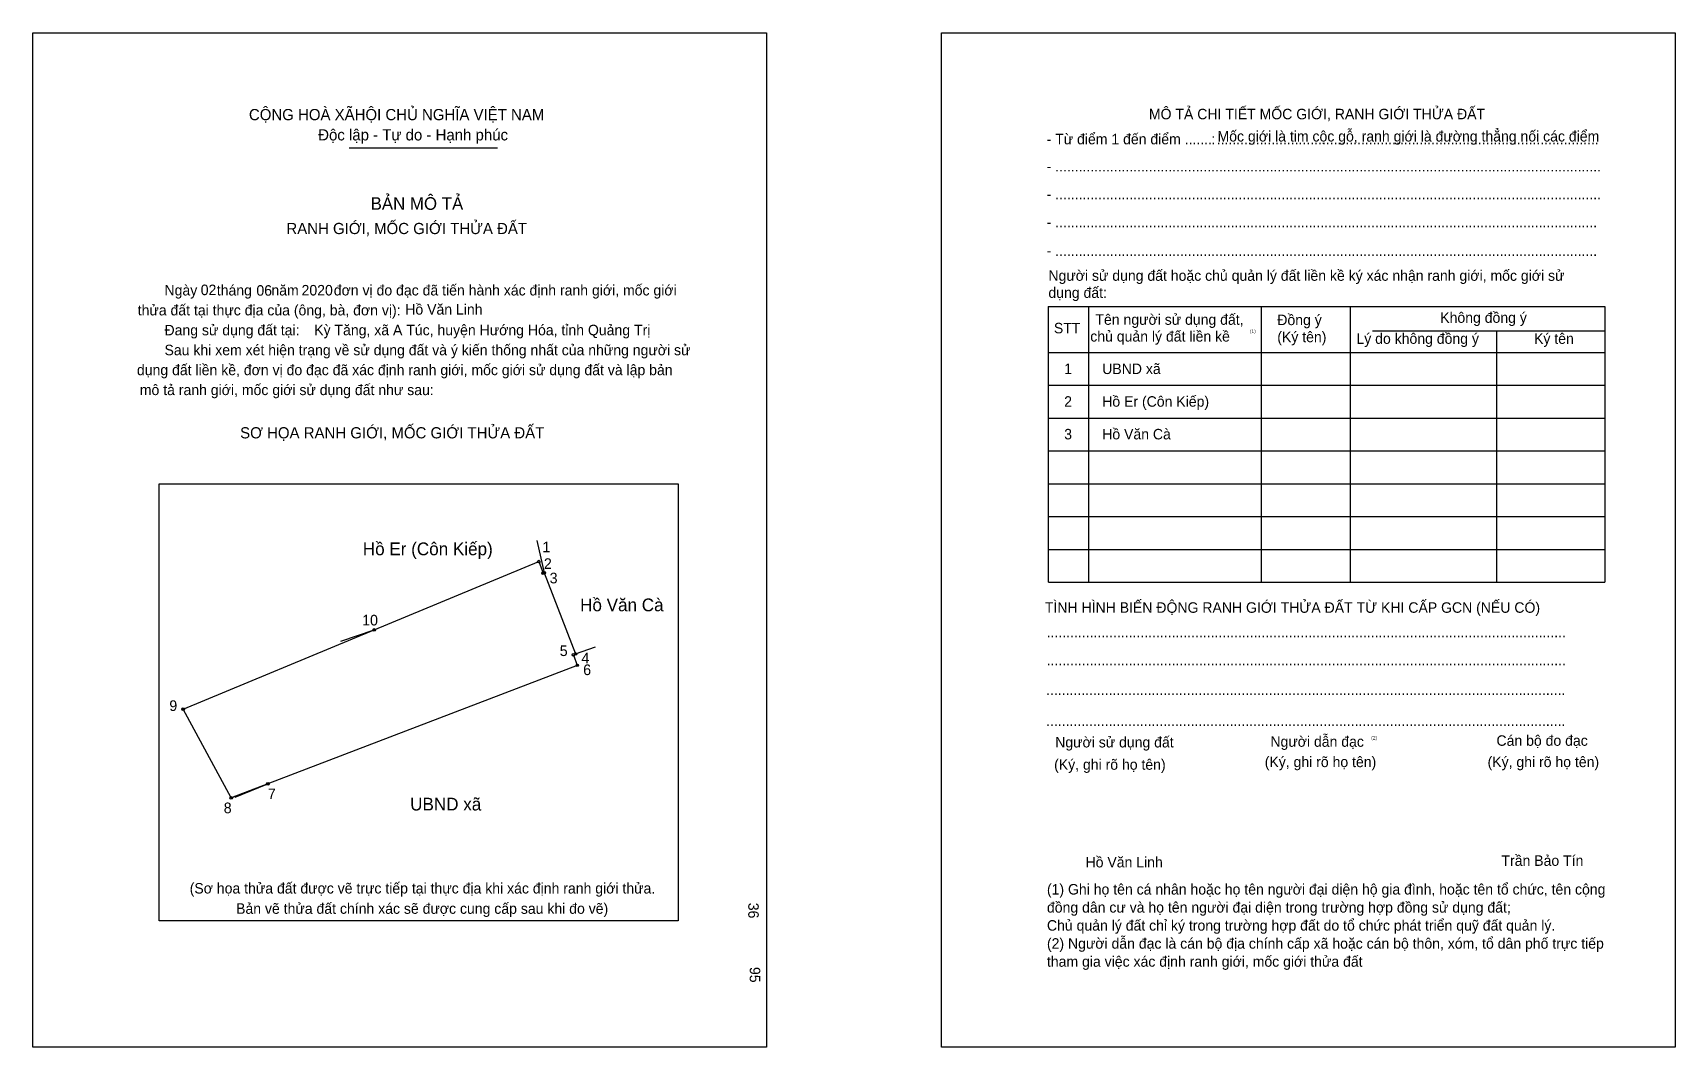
# Model space of a CAD drawing. Extents: x 548226 to 548947, y 1822109 to 1822555.
import ezdxf

# ---------------------------------------------------------------- set-up
doc = ezdxf.new("R2010")
doc.units = 0
for name, color, linetype in [('bmtKhungInTrang1', 7, 'Continuous'), ('bmtKhungInTrang2', 7, 'Continuous'), ('bmtNoiDung', 7, 'Continuous'), ('bmtTemplate', 7, 'Continuous'), ('CanhThua', 7, 'Continuous'), ('MocDinhThua', 7, 'Continuous'), ('RauThua', 7, 'Continuous'), ('SoHieuDinhThua', 7, 'Continuous'), ('TenChuLanCan', 7, 'Continuous')]:
    doc.layers.add(name, color=color, linetype=linetype)

msp = doc.modelspace()

# ---------------------------------------------------------------- linework, layer by layer
at = {"layer": 'bmtKhungInTrang1'}
msp.add_lwpolyline([(548225.88, 1822554.97), (548548.16, 1822554.97), (548548.16, 1822109.23), (548225.88, 1822109.23)], close=True, dxfattribs=at)
at = {"layer": 'bmtKhungInTrang2'}
msp.add_lwpolyline([(548625.01, 1822554.97), (548947.28, 1822554.97), (548947.28, 1822109.23), (548625.01, 1822109.23)], close=True, dxfattribs=at)
at = {"layer": 'bmtTemplate'}
for p, q in [((548364.76, 1822504.45), (548429.93, 1822504.45)), ((548689.66, 1822434.75), (548689.66, 1822313.57)), ((548765.47, 1822434.75), (548765.47, 1822313.57)), ((548804.48, 1822434.89), (548804.48, 1822313.57)), ((548916.43, 1822434.75), (548916.43, 1822313.57)), ((548814.37, 1822424.07), (548916.43, 1822424.07)), ((548671.99, 1822414.55), (548916.43, 1822414.55)), ((548671.99, 1822400.12), (548916.43, 1822400.12)), ((548671.99, 1822385.7), (548916.43, 1822385.7)), ((548671.99, 1822371.27), (548916.43, 1822371.27)), ((548671.99, 1822356.84), (548916.43, 1822356.84)), ((548671.99, 1822342.42), (548916.43, 1822342.42)), ((548671.99, 1822327.99), (548916.43, 1822327.99)), ((548671.99, 1822313.57), (548916.43, 1822313.57))]:
    msp.add_line(p, q, dxfattribs=at)
for points in [[(548671.83, 1822434.75), (548916.43, 1822434.75)], [(548671.83, 1822434.75), (548671.83, 1822313.57)], [(548868.85, 1822423.93), (548868.85, 1822313.57)]]:
    msp.add_lwpolyline(points, dxfattribs=at)
msp.add_lwpolyline([(548281.33, 1822164.74), (548281.33, 1822356.83), (548509.36, 1822356.83), (548509.36, 1822164.74)], close=True, dxfattribs=at)
at = {"layer": 'CanhThua'}
for p, q in [((548375.8, 1822292.58), (548448.11, 1822322.61)), ((548448.11, 1822322.61), (548450, 1822317.51)), ((548450, 1822317.51), (548450.49, 1822317.67)), ((548450.49, 1822317.67), (548464.21, 1822282.03)), ((548291.9, 1822257.75), (548375.8, 1822292.58)), ((548464.21, 1822282.03), (548463.32, 1822281.63)), ((548463.32, 1822281.63), (548465.04, 1822277)), ((548465.04, 1822277), (548329.11, 1822224.92)), ((548313.02, 1822218.76), (548291.9, 1822257.75)), ((548329.11, 1822224.92), (548313.02, 1822218.76))]:
    msp.add_line(p, q, dxfattribs=at)
at = {"layer": 'MocDinhThua'}
for centre in [(548448.11, 1822322.61), (548450, 1822317.51), (548450.49, 1822317.67), (548375.8, 1822292.58), (548463.32, 1822281.63), (548464.21, 1822282.03), (548465.04, 1822277), (548291.9, 1822257.75), (548329.11, 1822224.92), (548313.02, 1822218.76)]:
    msp.add_circle(centre, 0.561, dxfattribs=at)
at = {"layer": 'RauThua'}
for p, q in [((548447.33, 1822331.87), (548450.49, 1822317.67)), ((548361.1, 1822287.64), (548375.8, 1822292.58)), ((548464.21, 1822282.03), (548472.98, 1822285.22)), ((548313.02, 1822218.76), (548327.5, 1822224.3)), ((548314.72, 1822219.15), (548329.11, 1822224.92))]:
    msp.add_line(p, q, dxfattribs=at)

# ---------------------------------------------------------------- texts
at = {"layer": 'bmtNoiDung'}
for s, height, p in [('02', 4.611, (548299.63, 1822439.71)), ('06', 4.611, (548324.08, 1822439.46)), ('2020', 4.611, (548343.92, 1822439.56)), ('Hồ Văn Linh', 4.6112, (548389.47, 1822431.14)), ('Kỳ Tăng, xã A Túc, huyện Hướng Hóa, tỉnh Quảng Trị', 4.6112, (548349.47, 1822422.07)), ('1', 4.61, (548678.92, 1822405.03)), ('UBND xã ', 4.611, (548695.61, 1822405.03)), ('2', 4.61, (548678.92, 1822390.67)), ('Hồ Er (Côn Kiếp) ', 4.6112, (548695.61, 1822390.67)), ('3', 4.61, (548678.92, 1822376.31)), ('Hồ Văn Cà ', 4.611, (548695.61, 1822376.31)), ('Hồ Văn Linh', 4.6112, (548688.29, 1822188.22))]:
    msp.add_text(s, height=height, dxfattribs=at).set_placement(p)
for s, p in [('36', (548540.13, 1822172.67)), ('95', (548540.79, 1822144.46))]:
    msp.add_text(s, height=4.611, rotation=270, dxfattribs=at).set_placement(p)
at = {"layer": 'bmtTemplate'}
for s, height, p in [('CỘNG HOÀ XÃHỘI CHỦ NGHĨA VIỆT NAM', 4.9186, (548320.81, 1822516.58)), ('MÔ TẢ CHI TIẾT MỐC GIỚI, RANH GIỚI THỬA ĐẤT', 4.6094, (548716.13, 1822516.98)), ('Độc lập - Tự do - Hạnh phúc', 4.9186, (548351.23, 1822507.69)), ('- Từ điểm 1 đến điểm .......', 4.6094, (548671.2, 1822505.98)), (':', 4.61, (548743.62, 1822505.98)), ('Mốc giới là tim cộc gỗ, ranh giới là đường thẳng nối các điểm', 4.6094, (548746.27, 1822507.21)), ('..................................................................................................', 4.6094, (548745.89, 1822505.98)), ('- ............................................................................................................................................', 4.60942, (548671.2, 1822494.04)), ('BẢN MÔ TẢ', 5.533, (548374.25, 1822477.2)), ('- ............................................................................................................................................', 4.60942, (548671.2, 1822481.78)), ('RANH GIỚI, MỐC GIỚI THỬA ĐẤT', 4.9186, (548337.26, 1822466.53)), ('- ...........................................................................................................................................', 4.60942, (548671.2, 1822469.51)), ('- ...........................................................................................................................................', 4.60942, (548671.2, 1822456.96)), ('Ngày     tháng     năm         đơn vị đo đạc đã tiến hành xác định ranh giới, mốc giới ', 4.6112, (548283.71, 1822439.56)), ('Người sử dụng đất hoặc chủ quản lý đất liền kề ký xác nhận ranh giới, mốc giới sử', 4.6094, (548671.99, 1822446)), ('dụng đất:', 4.609, (548671.99, 1822438.5)), ('thửa đất tại thực địa của (ông, bà, đơn vị):', 4.6112, (548271.95, 1822430.8)), ('Tên người sử dụng đất,', 4.6094, (548692.64, 1822426.67)), ('Đồng ý', 4.609, (548772.52, 1822426.52)), ('Không đồng ý', 4.6094, (548844.1, 1822427.53)), ('Đang sử dụng đất tại:', 4.6112, (548283.71, 1822422.04)), ('STT', 4.609, (548674.39, 1822422.92)), ('chủ quản lý đất liền kề', 4.6094, (548690.37, 1822419.3)), ('(1)', 1.537, (548760.48, 1822423.08)), ('(Ký tên)', 4.609, (548772.52, 1822419.02)), ('Lý do không đồng ý', 4.6094, (548807.29, 1822418.3)), ('Ký tên', 4.609, (548885.3, 1822418.3)), ('Sau khi xem xét hiện trạng về sử dụng đất và ý kiến thống nhất của những người sử ', 4.6112, (548283.71, 1822413.29)), ('dụng đất liền kề, đơn vị đo đạc đã xác định ranh giới, mốc giới sử dụng đất và lập bản', 4.6112, (548271.6, 1822404.53)), ('mô tả ranh giới, mốc giới sử dụng đất như sau:', 4.6112, (548272.87, 1822395.77)), ('SƠ HỌA RANH GIỚI, MỐC GIỚI THỬA ĐẤT', 4.9186, (548316.93, 1822376.75)), ('TÌNH HÌNH BIẾN ĐỘNG RANH GIỚI THỬA ĐẤT TỪ KHI CẤP GCN (NẾU CÓ)', 4.6094, (548670.43, 1822300.11)), ('.....................................................................................................................................', 4.61633, (548671.2, 1822289.27)), ('.....................................................................................................................................', 4.61633, (548671.2, 1822277)), ('.....................................................................................................................................', 4.61633, (548670.97, 1822264.02)), ('.....................................................................................................................................', 4.61633, (548670.97, 1822250.32)), ('Người sử dụng đất', 4.6094, (548674.96, 1822240.94)), ('Người dẫn đạc', 4.6094, (548769.5, 1822241.23)), ('(2)', 1.537, (548813.77, 1822244.41)), ('Cán bộ đo đạc', 4.6094, (548868.8, 1822241.66)), ('(Ký, ghi rõ họ tên)', 4.6094, (548674.49, 1822231.13)), ('(Ký, ghi rõ họ tên)', 4.6094, (548767, 1822232.29)), ('(Ký, ghi rõ họ tên)', 4.6094, (548864.89, 1822232.29)), ('Trần Bảo Tín', 4.6094, (548871, 1822188.91)), ('(Sơ họa thửa đất được vẽ trực tiếp tại thực địa khi xác định ranh giới thửa.', 4.6112, (548294.78, 1822176.75)), ('(1) Ghi họ tên cá nhân hoặc họ tên người đại diện hộ gia đình, hoặc tên tổ chức, tên cộng', 4.6094, (548671.34, 1822176.3)), ('Bản vẽ thửa đất chính xác sẽ được cung cấp sau khi đo vẽ)', 4.6112, (548315.16, 1822167.83)), ('đồng dân cư và họ tên người đại diện trong trường hợp đồng sử dụng đất;', 4.6094, (548671.34, 1822168.37)), ('Chủ quản lý đất chỉ ký trong trường hợp đất do tổ chức phát triển quỹ đất quản lý.', 4.6094, (548671.34, 1822160.43)), ('(2) Người dẫn đạc là cán bộ địa chính cấp xã hoặc cán bộ thôn, xóm, tổ dân phố trực tiếp', 4.6094, (548671.34, 1822152.5)), ('tham gia việc xác định ranh giới, mốc giới thửa đất', 4.6094, (548671.34, 1822144.57))]:
    msp.add_text(s, height=height, dxfattribs=at).set_placement(p)
at = {"layer": 'SoHieuDinhThua'}
for s, height, p in [('1', 4.67, (548449.7, 1822326.69)), ('2', 4.67, (548450.37, 1822319.39)), ('3', 4.67, (548452.89, 1822313.04)), ('10', 4.672, (548370.53, 1822294.56)), ('5', 4.67, (548457.33, 1822281.11)), ('4', 4.67, (548466.87, 1822277.91)), ('6', 4.67, (548467.63, 1822272.74)), ('9', 4.67, (548285.83, 1822256.97)), ('7', 4.67, (548329.12, 1822218.22)), ('8', 4.67, (548309.73, 1822212.04))]:
    msp.add_text(s, height=height, dxfattribs=at).set_placement(p)
at = {"layer": 'TenChuLanCan'}
for s, height, p in [('Hồ Er (Côn Kiếp)', 5.6064, (548370.82, 1822325.4)), ('Hồ Văn Cà', 5.606, (548466.27, 1822300.78)), ('UBND xã', 5.606, (548391.62, 1822213.23))]:
    msp.add_text(s, height=height, dxfattribs=at).set_placement(p)

doc.saveas('drawing.dxf')
